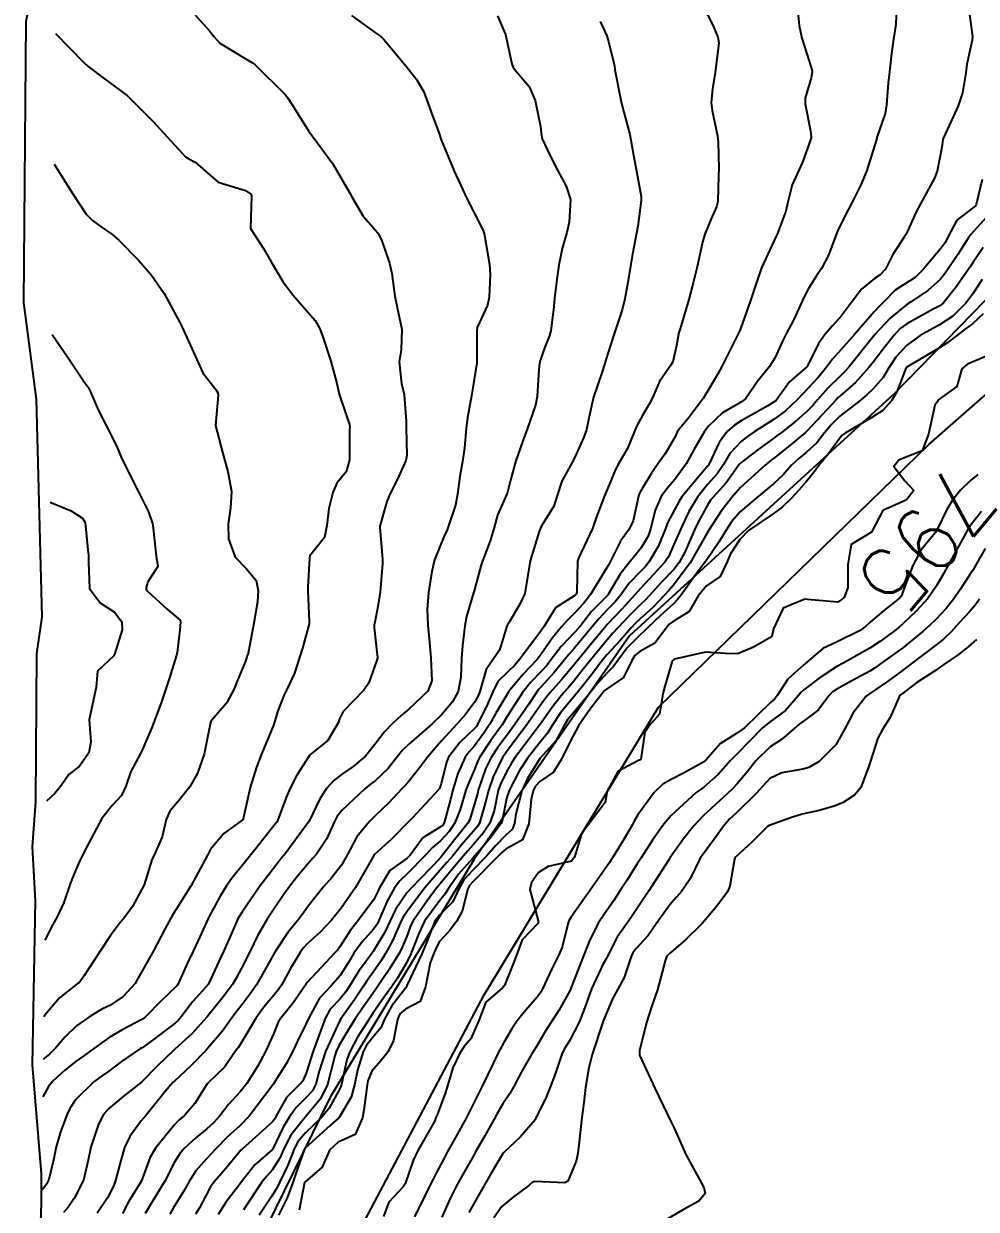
# Model space of a CAD drawing. Header units: metres. Extents: x 307586 to 320046, y 7427249 to 7434250.
# Drawn here: x 319055.7 to 319113.7, y 7427855.1 to 7427927.3 of the extents above; entities that cross this region are included whole.
import ezdxf
from ezdxf.enums import TextEntityAlignment as Align

# ---------------------------------------------------------------- set-up
doc = ezdxf.new("R2010")
doc.units = ezdxf.units.M
doc.header["$MEASUREMENT"] = 0
for name, color, linetype in [('Area', 45, 'Continuous'), ('Cotas', 45, 'Continuous'), ('Curvas de Nivel 1m', 11, 'Continuous'), ('Curvas de Nivel 5m', 15, 'Continuous'), ('Vias Secundárias', 230, 'Continuous')]:
    doc.layers.add(name, color=color, linetype=linetype)
doc.styles.add('Style-STANDARD', font='STANDARD.shx')

msp = doc.modelspace()

# ---------------------------------------------------------------- linework, layer by layer
at = {"layer": 'Area'}
msp.add_polyline3d([(319057.496, 7427798.153, 803.245), (319057.039, 7427805.359, 808.065), (319057.256, 7427808.341, 795.576), (319057.437, 7427814.998, 804.255), (319056.793, 7427823.897, 797.105), (319056.713, 7427834.011, 804.196), (319056.868, 7427839.083, 814.385), (319056.529, 7427847.55, 803.935), (319056.833, 7427855.472, 806.316), (319056.814, 7427857.259, 807.515), (319056.27, 7427863.903, 808.355), (319056.461, 7427873.903, 811.695), (319056.275, 7427877.163, 812.235), (319056.474, 7427879.93, 812.256), (319056.535, 7427888.9, 813.447), (319056.865, 7427891.15, 813.806), (319056.52, 7427904.41, 812.054), (319055.74, 7427910.285, 811.514), (319055.887, 7427927.405, 815.707), (319059.686, 7427945.681, 806.52), (319060.907, 7427950.787, 805.189), (319067.469, 7428006.155, 798.306)], dxfattribs=at)
at = {"layer": 'Curvas de Nivel 1m', "flags": 128}
for points, elevation in [([(319065.705, 7427928.301), (319067.044, 7427926.81), (319067.323, 7427926.449), (319067.676, 7427926.069), (319069.427, 7427925.02), (319069.664, 7427924.879), (319069.785, 7427924.779), (319071.645, 7427922.944), (319071.728, 7427922.843), (319071.791, 7427922.758), (319072.098, 7427922.291), (319073.082, 7427920.735), (319073.606, 7427920.032), (319074.551, 7427918.72), (319075.567, 7427916.984), (319075.703, 7427916.708), (319076.394, 7427915.54), (319077.146, 7427914.686), (319077.329, 7427914.472), (319077.537, 7427914.045), (319078.006, 7427912.675), (319078.143, 7427912.044), (319078.318, 7427910.672), (319078.555, 7427909.596), (319078.751, 7427908.667), (319078.713, 7427907.409), (319078.583, 7427906.669), (319078.736, 7427905.361), (319078.889, 7427904.665), (319079.008, 7427903.063), (319079.018, 7427902.664), (319079.055, 7427900.986), (319078.993, 7427900.664), (319078.485, 7427899.545), (319078.05, 7427898.673), (319077.842, 7427898.179), (319077.404, 7427896.679), (319077.404, 7427896.598), (319077.567, 7427894.677), (319077.569, 7427894.409), (319077.437, 7427892.678), (319077.423, 7427892.536), (319077.268, 7427891.663), (319077.1, 7427890.838), (319077.076, 7427890.683), (319077.072, 7427890.504), (319077.236, 7427889.013), (319077.267, 7427888.68), (319077.266, 7427888.646), (319077.23, 7427888.518), (319076.752, 7427887.145), (319076.43, 7427886.692), (319075.19, 7427885.398), (319074.953, 7427884.945), (319074.868, 7427884.713), (319074.249, 7427883.642), (319073.163, 7427882.761), (319073.145, 7427882.748), (319073.131, 7427882.73), (319072.363, 7427881.52), (319071.962, 7427880.742), (319071.711, 7427880.16), (319071.195, 7427878.749), (319071.169, 7427878.693), (319071.111, 7427878.62), (319070.279, 7427877.578), (319069.648, 7427876.772), (319069.076, 7427876.074), (319068.487, 7427875.367), (319068.077, 7427874.79), (319067.69, 7427874.16), (319067.045, 7427872.967), (319066.963, 7427872.801), (319066.358, 7427871.472), (319066.055, 7427870.81), (319065.715, 7427870.103), (319065.132, 7427868.819), (319065.079, 7427868.731), (319064.99, 7427868.637), (319064.056, 7427867.754), (319063.177, 7427866.847), (319062.961, 7427866.687), (319061.769, 7427866.047), (319060.95, 7427865.556), (319060, 7427864.884), (319059.39, 7427864.439), (319058.931, 7427864.12), (319058.244, 7427863.585), (319057.518, 7427862.914), (319057.254, 7427862.572), (319056.903, 7427861.96)], 809), ([(319102.819, 7427928.379), (319102.933, 7427927.145), (319103.09, 7427926.376), (319103.666, 7427924.59), (319103.728, 7427924.369), (319103.732, 7427924.3), (319103.659, 7427923.966), (319103.305, 7427922.715), (319103.289, 7427922.374), (319103.618, 7427920.738), (319103.673, 7427920.369), (319103.669, 7427920.312), (319103.61, 7427920.124), (319103.138, 7427918.834), (319102.924, 7427918.377), (319102.509, 7427917.455), (319102.239, 7427916.383), (319102.112, 7427915.837), (319101.575, 7427914.39), (319101.568, 7427914.365), (319101.542, 7427914.324), (319100.646, 7427912.403), (319100.347, 7427911.571), (319099.981, 7427910.413), (319099.479, 7427909.02), (319099.317, 7427908.579), (319099.246, 7427908.422), (319098.652, 7427907.237), (319098.253, 7427906.432), (319097.964, 7427905.908), (319097.429, 7427905.005), (319097.084, 7427904.445), (319096.172, 7427903.22), (319095.557, 7427902.468), (319095.496, 7427902.374), (319095.398, 7427902.163), (319094.774, 7427901.085), (319094.36, 7427900.48), (319093.941, 7427899.91), (319093.357, 7427898.923), (319093.203, 7427898.643), (319093.148, 7427898.492), (319092.83, 7427896.995), (319092.578, 7427896.497), (319092.056, 7427895.762), (319091.436, 7427894.509), (319091.389, 7427894.422), (319091.301, 7427894.284), (319090.231, 7427892.526), (319089.82, 7427891.986), (319089.266, 7427891.385), (319088.837, 7427890.967), (319088.467, 7427890.548), (319087.921, 7427889.878), (319087.236, 7427888.887), (319086.979, 7427888.564), (319086.126, 7427887.67), (319085.249, 7427886.589), (319085.202, 7427886.523), (319084.482, 7427885.305), (319084.084, 7427884.601), (319083.731, 7427884.051), (319083.17, 7427883.307), (319082.843, 7427882.936), (319082.608, 7427882.616), (319082.151, 7427881.617), (319081.855, 7427880.623), (319081.705, 7427880.046), (319081.321, 7427878.628), (319081.247, 7427878.492), (319081.109, 7427878.38), (319080.028, 7427877.718), (319079.265, 7427876.657), (319079.081, 7427876.476), (319078.018, 7427875.726), (319077.398, 7427874.677), (319077.298, 7427874.44), (319077.056, 7427873.967), (319076.103, 7427872.689), (319075.629, 7427872.099), (319075.019, 7427871.131), (319074.84, 7427870.878), (319074.667, 7427870.705), (319072.995, 7427868.915), (319072.918, 7427868.807), (319072.872, 7427868.731), (319072.106, 7427867.609), (319071.384, 7427866.746), (319071.218, 7427866.49), (319070.954, 7427865.834), (319070.483, 7427864.757), (319069.969, 7427863.804), (319069.326, 7427862.774), (319068.908, 7427862.249), (319068.21, 7427861.477), (319067.678, 7427860.792), (319067.303, 7427860.381), (319066.885, 7427860.007), (319066.225, 7427859.461), (319065.501, 7427858.814), (319065.215, 7427858.469), (319064.859, 7427857.881), (319064.503, 7427857.17), (319064.321, 7427856.828), (319063.561, 7427855.57), (319063.124, 7427854.845)], 804), ([(319108.849, 7427928.309), (319108.813, 7427927.197), (319108.665, 7427926.31), (319108.544, 7427925.447), (319108.42, 7427924.312), (319108.345, 7427923.624), (319108.248, 7427922.314), (319108.157, 7427921.792), (319107.665, 7427920.319), (319107.65, 7427920.282), (319107.611, 7427920.144), (319107.046, 7427918.328), (319106.689, 7427917.438), (319106.136, 7427916.342), (319105.94, 7427915.971), (319105.556, 7427915.225), (319105.272, 7427914.627), (319105.171, 7427914.354), (319104.72, 7427913.169), (319104.288, 7427912.362), (319103.983, 7427911.899), (319103.504, 7427911.142), (319103.238, 7427910.631), (319103.119, 7427910.374), (319102.598, 7427909.262), (319102.148, 7427908.383), (319101.923, 7427907.931), (319101.458, 7427906.901), (319101.134, 7427906.395), (319100.38, 7427905.465), (319099.662, 7427904.416), (319099.421, 7427904.236), (319098.265, 7427903.581), (319097.406, 7427902.76), (319097.174, 7427902.443), (319096.518, 7427901.321), (319096.058, 7427900.46), (319095.363, 7427899.511), (319094.877, 7427898.955), (319094.544, 7427898.478), (319094.176, 7427897.647), (319093.892, 7427896.484), (319093.745, 7427896.059), (319093.312, 7427895.364), (319092.934, 7427894.867), (319092.626, 7427894.497), (319092.04, 7427893.758), (319091.314, 7427892.51), (319091.3, 7427892.493), (319091.282, 7427892.473), (319090.302, 7427891.49), (319089.558, 7427890.535), (319089.249, 7427890.182), (319088.44, 7427889.349), (319087.845, 7427888.554), (319087.58, 7427888.204), (319087.222, 7427887.829), (319086.593, 7427887.189), (319086.114, 7427886.576), (319085.188, 7427885.142), (319084.983, 7427884.793), (319084.855, 7427884.593), (319084.158, 7427883.615), (319083.477, 7427882.607), (319083.371, 7427882.397), (319083.151, 7427881.837), (319082.784, 7427880.968), (319082.657, 7427880.615), (319082.308, 7427879.431), (319081.987, 7427878.621), (319081.64, 7427878.089), (319081.096, 7427877.534), (319080.611, 7427877.117), (319080.181, 7427876.644), (319079.071, 7427875.516), (319078.626, 7427875.106), (319078.302, 7427874.668), (319077.859, 7427873.868), (319077.354, 7427872.677), (319077.258, 7427872.46), (319077.035, 7427872.148), (319076.329, 7427871.382), (319075.84, 7427870.692), (319075.526, 7427870.177), (319074.999, 7427869.335), (319074.457, 7427868.708), (319073.75, 7427867.949), (319073.078, 7427866.728), (319072.96, 7427866.465), (319072.382, 7427865.302), (319072.114, 7427864.738), (319071.708, 7427863.969), (319070.948, 7427862.75), (319070.939, 7427862.734), (319070.922, 7427862.712), (319069.461, 7427860.771), (319068.887, 7427860.194), (319068.141, 7427859.527), (319067.431, 7427858.794), (319067.17, 7427858.495), (319066.864, 7427858.173), (319066.209, 7427857.45), (319065.81, 7427856.81), (319065.466, 7427856.185), (319064.826, 7427855.173), (319064.63, 7427854.823)], 803), ([(319113.238, 7427928.255), (319113.475, 7427926.473), (319113.464, 7427926.252), (319113.141, 7427924.785), (319113.073, 7427924.256), (319112.864, 7427923.044), (319112.605, 7427922.26), (319112.312, 7427921.584), (319111.705, 7427920.269), (319111.684, 7427920.198), (319111.608, 7427919.729), (319111.328, 7427918.274), (319111.168, 7427917.856), (319110.318, 7427916.289), (319110.061, 7427915.797), (319109.549, 7427914.676), (319109.423, 7427914.423), (319109.335, 7427914.302), (319108.633, 7427913.208), (319108.191, 7427912.313), (319107.855, 7427911.979), (319107.514, 7427911.74), (319106.729, 7427911.107), (319106.153, 7427910.34), (319105.484, 7427909.458), (319104.961, 7427908.872), (319104.524, 7427908.359), (319104.079, 7427907.752), (319103.454, 7427906.464), (319103.425, 7427906.399), (319103.395, 7427906.371), (319102.352, 7427905.468), (319101.583, 7427904.388), (319101.507, 7427904.305), (319101.421, 7427904.241), (319101.028, 7427904.005), (319099.41, 7427903.095), (319099.001, 7427902.83), (319098.559, 7427902.428), (319098.063, 7427901.764), (319097.439, 7427900.439), (319097.415, 7427900.397), (319097.372, 7427900.347), (319095.802, 7427898.463), (319095.624, 7427898.191), (319095.341, 7427897.661), (319094.924, 7427896.879), (319094.768, 7427896.476), (319094.349, 7427895.443), (319093.792, 7427894.485), (319093.574, 7427894.214), (319093.297, 7427893.947), (319092.582, 7427893.205), (319092.073, 7427892.502), (319091.721, 7427892.061), (319091.269, 7427891.606), (319090.735, 7427891.043), (319090.308, 7427890.524), (319089.24, 7427889.234), (319088.914, 7427888.865), (319088.657, 7427888.546), (319088.012, 7427887.761), (319087.208, 7427886.878), (319087.055, 7427886.712), (319086.938, 7427886.564), (319086.476, 7427885.851), (319085.612, 7427884.584), (319085.177, 7427883.992), (319084.577, 7427883.188), (319084.188, 7427882.6), (319083.851, 7427881.904), (319083.406, 7427880.607), (319083.347, 7427880.392), (319083.123, 7427879.588), (319082.893, 7427878.835), (319082.769, 7427878.613), (319082.031, 7427877.689), (319081.206, 7427876.629), (319081.15, 7427876.562), (319081.081, 7427876.483), (319079.32, 7427874.656), (319079.06, 7427874.36), (319078.359, 7427873.357), (319078.033, 7427872.67), (319077.724, 7427871.982), (319077.015, 7427870.79), (319076.969, 7427870.725), (319076.931, 7427870.681), (319076.109, 7427869.582), (319075.566, 7427868.694), (319075.346, 7427868.338), (319074.981, 7427867.905), (319074.4, 7427867.28), (319074.083, 7427866.713), (319073.578, 7427865.35), (319073.358, 7427864.724), (319072.93, 7427863.401), (319072.737, 7427862.92), (319072.557, 7427862.734), (319071.737, 7427861.915), (319071.083, 7427860.748), (319071.021, 7427860.62), (319070.89, 7427860.432), (319069.033, 7427858.778), (319068.952, 7427858.699), (319068.87, 7427858.605), (319068.051, 7427857.592), (319067.344, 7427856.795), (319067.128, 7427856.509), (319066.835, 7427855.96), (319066.433, 7427855.197), (319066.192, 7427854.806)], 802), ([(319075.698, 7427927.744), (319077.149, 7427926.688), (319077.471, 7427926.473), (319077.679, 7427926.279), (319079.022, 7427924.666), (319079.655, 7427923.83), (319080.089, 7427923.097), (319080.256, 7427922.651), (319080.623, 7427921.65), (319081.002, 7427920.639), (319081.155, 7427920.184), (319081.598, 7427919.112), (319081.8, 7427918.628), (319081.937, 7427918.278), (319082.703, 7427916.619), (319083.547, 7427914.992), (319083.714, 7427914.608), (319083.773, 7427914.375), (319084.086, 7427912.604), (319084.127, 7427911.991), (319084.064, 7427910.604), (319083.966, 7427910.127), (319083.478, 7427909.076), (319083.33, 7427908.756), (319083.309, 7427908.612), (319083.326, 7427906.73), (319083.318, 7427906.611), (319083.062, 7427904.978), (319082.993, 7427904.614), (319082.739, 7427903.287), (319082.668, 7427902.617), (319082.569, 7427901.434), (319082.448, 7427900.619), (319082.276, 7427899.708), (319082.134, 7427898.622), (319082.017, 7427897.95), (319081.581, 7427896.627), (319081.505, 7427896.445), (319081.317, 7427896.019), (319080.747, 7427894.638), (319080.573, 7427893.918), (319080.383, 7427892.643), (319080.302, 7427891.61), (319080.332, 7427890.644), (319080.413, 7427889.811), (319080.525, 7427888.641), (319080.585, 7427887.267), (319080.344, 7427886.643), (319079.192, 7427885.563), (319078.702, 7427885.15), (319078.179, 7427884.67), (319077.691, 7427884.162), (319077.171, 7427883.463), (319076.546, 7427882.689), (319075.8, 7427882.053), (319075.146, 7427881.603), (319074.629, 7427881.227), (319074.173, 7427880.72), (319073.767, 7427880.083), (319073.113, 7427878.73), (319072.256, 7427877.578), (319071.646, 7427876.744), (319071.397, 7427876.43), (319071.076, 7427876.037), (319070.105, 7427874.764), (319069.047, 7427873.222), (319068.871, 7427872.956), (319068.775, 7427872.783), (319068.239, 7427871.574), (319067.897, 7427870.791), (319067.617, 7427870.184), (319066.993, 7427868.834), (319066.98, 7427868.813), (319066.034, 7427867.752), (319065.326, 7427866.816), (319065.159, 7427866.62), (319064.959, 7427866.444), (319063.31, 7427865.208), (319062.944, 7427864.944), (319062.887, 7427864.907), (319062.794, 7427864.851), (319061.699, 7427864.095), (319060.923, 7427863.518), (319060.542, 7427863.252), (319060.02, 7427862.883), (319058.902, 7427861.761), (319058.555, 7427861.245), (319058.386, 7427860.905), (319057.972, 7427859.819), (319057.718, 7427858.912), (319057.578, 7427858.197), (319057.267, 7427856.916), (319057.123, 7427856.635), (319056.833, 7427856.24)], 808), ([(319084.573, 7427927.728), (319085.063, 7427926.596), (319085.448, 7427924.809), (319085.521, 7427924.591), (319085.661, 7427924.407), (319086.495, 7427923.421), (319086.862, 7427922.572), (319087.187, 7427920.999), (319087.222, 7427920.566), (319087.295, 7427920.25), (319087.603, 7427919.605), (319088.113, 7427918.555), (319088.757, 7427917.366), (319089.022, 7427916.545), (319088.929, 7427915.166), (319088.795, 7427914.547), (319088.515, 7427913.568), (319088.3, 7427912.552), (319088.213, 7427911.853), (319088.049, 7427910.554), (319087.993, 7427910.05), (319087.814, 7427908.557), (319087.741, 7427908.285), (319087.458, 7427907.56), (319087.198, 7427906.813), (319087.139, 7427906.565), (319087.092, 7427906.218), (319086.997, 7427904.566), (319086.887, 7427904.037), (319086.38, 7427902.575), (319086.111, 7427901.861), (319085.667, 7427900.586), (319085.362, 7427899.479), (319085.192, 7427898.754), (319085.13, 7427898.592), (319084.583, 7427897.349), (319084.368, 7427896.6), (319084.124, 7427895.792), (319083.672, 7427894.606), (319083.581, 7427894.326), (319083.29, 7427893.279), (319083.15, 7427892.745), (319083.108, 7427892.612), (319082.694, 7427891.183), (319082.583, 7427890.617), (319082.442, 7427889.417), (319082.39, 7427888.618), (319082.344, 7427887.491), (319082.179, 7427886.62), (319081.832, 7427885.988), (319081.189, 7427885.224), (319080.608, 7427884.639), (319079.17, 7427883.406), (319078.788, 7427883.042), (319078.497, 7427882.667), (319077.905, 7427881.919), (319077.141, 7427881.211), (319076.844, 7427880.978), (319076.503, 7427880.689), (319075.12, 7427879.395), (319074.807, 7427879.022), (319074.648, 7427878.715), (319074.176, 7427877.64), (319073.566, 7427876.725), (319073.34, 7427876.468), (319073.077, 7427876.169), (319072.416, 7427875.39), (319071.906, 7427874.742), (319071.554, 7427874.249), (319071.05, 7427873.501), (319070.556, 7427872.757), (319069.995, 7427871.799), (319069.496, 7427870.773), (319069.003, 7427869.783), (319068.649, 7427869.131), (319068.44, 7427868.786), (319067.818, 7427867.954), (319066.964, 7427866.904), (319066.918, 7427866.846), (319066.88, 7427866.801), (319065.978, 7427865.784), (319064.943, 7427864.852), (319064.906, 7427864.821), (319063.898, 7427863.865), (319062.913, 7427862.85), (319061.793, 7427861.973), (319060.897, 7427861.232), (319060.587, 7427860.875), (319060.295, 7427860.287), (319059.824, 7427858.886), (319059.656, 7427858.093), (319059.37, 7427856.892), (319058.832, 7427855.797), (319058.469, 7427855.261), (319058.164, 7427854.907)], 807), ([(319090.832, 7427927.387), (319091.22, 7427926.517), (319091.338, 7427926.174), (319091.665, 7427924.761), (319091.712, 7427924.51), (319091.721, 7427924.451), (319092.104, 7427922.505), (319092.269, 7427921.868), (319092.618, 7427920.5), (319092.851, 7427919.247), (319092.989, 7427918.496), (319093.319, 7427916.74), (319093.324, 7427916.492), (319093.113, 7427914.929), (319093.038, 7427914.495), (319092.799, 7427913.228), (319092.661, 7427912.499), (319092.502, 7427911.506), (319092.332, 7427910.502), (319092.159, 7427909.831), (319091.718, 7427908.508), (319091.657, 7427908.321), (319091.461, 7427907.7), (319091.164, 7427906.797), (319091.08, 7427906.515), (319090.917, 7427905.997), (319090.418, 7427904.525), (319090.133, 7427903.252), (319089.999, 7427902.531), (319089.836, 7427902.094), (319089.381, 7427901.1), (319089.205, 7427900.712), (319089.113, 7427900.543), (319088.491, 7427899.419), (319088.203, 7427898.551), (319087.993, 7427897.903), (319087.327, 7427896.814), (319087.228, 7427896.658), (319087.184, 7427896.562), (319087.11, 7427896.352), (319086.555, 7427894.571), (319086.418, 7427893.697), (319086.234, 7427892.576), (319085.93, 7427891.923), (319085.256, 7427890.796), (319085.178, 7427890.667), (319085.146, 7427890.591), (319084.705, 7427889.128), (319084.335, 7427888.599), (319083.878, 7427887.949), (319083.492, 7427886.607), (319083.42, 7427886.388), (319083.197, 7427885.99), (319082.615, 7427885.189), (319082.108, 7427884.621), (319081.658, 7427884.146), (319081.173, 7427883.621), (319080.333, 7427882.642), (319079.833, 7427881.97), (319079.139, 7427881.096), (319078.931, 7427880.867), (319078.74, 7427880.664), (319077.951, 7427879.846), (319077.116, 7427879.029), (319076.757, 7427878.685), (319076.014, 7427877.781), (319075.447, 7427876.705), (319075.076, 7427876.042), (319074.488, 7427875.297), (319073.978, 7427874.721), (319073.051, 7427873.551), (319072.714, 7427873.065), (319072.456, 7427872.736), (319071.814, 7427871.959), (319071.013, 7427870.75), (319069.906, 7427868.766), (319069.532, 7427868.225), (319068.974, 7427867.494), (319068.659, 7427867.092), (319068.435, 7427866.785), (319067.813, 7427865.933), (319066.944, 7427864.912), (319066.887, 7427864.857), (319066.838, 7427864.801), (319065.901, 7427863.838), (319064.914, 7427862.916), (319064.864, 7427862.871), (319064.819, 7427862.821), (319064.35, 7427862.271), (319063.186, 7427860.846), (319062.889, 7427860.494), (319062.196, 7427859.54), (319061.874, 7427858.86), (319061.641, 7427858.083), (319061.335, 7427856.865), (319061.197, 7427856.508), (319060.832, 7427855.814), (319060.209, 7427854.879)], 806), ([(319057.593, 7427918.7), (319058.723, 7427916.908), (319059.551, 7427915.67), (319059.92, 7427915.268), (319060.454, 7427914.886), (319061.111, 7427914.449), (319061.535, 7427914.088), (319062.719, 7427912.858), (319063.51, 7427911.959), (319064.282, 7427910.842), (319065.244, 7427909.064), (319065.36, 7427908.831), (319065.47, 7427908.61), (319066.274, 7427906.818), (319066.638, 7427906.015), (319067.425, 7427904.989), (319067.547, 7427904.799), (319067.572, 7427904.648), (319067.403, 7427902.8), (319067.934, 7427900.794), (319068.163, 7427899.994), (319068.395, 7427898.79), (319068.327, 7427897.801), (319068.173, 7427896.791), (319068.205, 7427895.9), (319068.603, 7427894.787), (319069.296, 7427894.078), (319069.893, 7427893.375), (319070.006, 7427892.769), (319069.967, 7427892.075), (319069.738, 7427890.773), (319069.395, 7427888.938), (319069.343, 7427888.778), (319069.315, 7427888.696), (319069.228, 7427888.471), (319068.74, 7427887.255), (319068.553, 7427886.786), (319068.08, 7427885.906), (319067.184, 7427884.874), (319067.132, 7427884.801), (319067.108, 7427884.727), (319066.73, 7427882.806), (319066.312, 7427881.646), (319065.846, 7427880.819), (319065.124, 7427879.911), (319064.624, 7427879.328), (319064.415, 7427878.837), (319064.167, 7427877.769), (319063.76, 7427876.843), (319063.543, 7427876.38), (319063.063, 7427874.85), (319062.358, 7427873.542), (319061.884, 7427872.861), (319061.49, 7427872.404), (319061.022, 7427871.773), (319060.442, 7427870.879), (319059.398, 7427869.295), (319059.118, 7427868.898), (319059.039, 7427868.852), (319058.992, 7427868.824), (319057.919, 7427867.971), (319057.034, 7427866.919), (319057.002, 7427866.88), (319056.963, 7427866.83)], 811), ([(319114.071, 7427917.762), (319113.707, 7427916.249), (319113.66, 7427916.16), (319113.57, 7427916.084), (319112.527, 7427915.291), (319111.99, 7427914.266), (319111.841, 7427913.965), (319111.536, 7427913.547), (319110.486, 7427912.286), (319109.995, 7427911.813), (319109.511, 7427911.499), (319108.784, 7427911.027), (319108.058, 7427910.314), (319107.779, 7427910.029), (319107.487, 7427909.727), (319106.298, 7427908.338), (319105.463, 7427907.403), (319104.967, 7427906.845), (319104.6, 7427906.359), (319104.081, 7427905.726), (319103.433, 7427905.033), (319103.112, 7427904.689), (319102.827, 7427904.376), (319102.108, 7427903.691), (319101.411, 7427903.178), (319100.193, 7427902.408), (319099.722, 7427902.091), (319099.394, 7427901.834), (319098.717, 7427901.092), (319098.321, 7427900.431), (319097.944, 7427899.857), (319097.361, 7427899.205), (319096.75, 7427898.449), (319096.225, 7427897.571), (319095.704, 7427896.464), (319095.314, 7427895.569), (319094.973, 7427894.806), (319094.749, 7427894.476), (319094.056, 7427893.722), (319093.287, 7427892.902), (319093.094, 7427892.683), (319092.933, 7427892.493), (319092.14, 7427891.631), (319091.256, 7427890.694), (319091.167, 7427890.599), (319091.097, 7427890.512), (319090.483, 7427889.759), (319089.48, 7427888.536), (319089.371, 7427888.398), (319089.228, 7427888.223), (319088.45, 7427887.312), (319087.774, 7427886.554), (319087.516, 7427886.241), (319087.195, 7427885.79), (319086.342, 7427884.573), (319085.167, 7427882.998), (319084.992, 7427882.764), (319084.884, 7427882.593), (319084.31, 7427881.434), (319084.027, 7427880.601), (319083.848, 7427879.88), (319083.474, 7427878.606), (319083.34, 7427878.376), (319083.105, 7427878.108), (319082.405, 7427877.305), (319081.846, 7427876.622), (319081.5, 7427876.204), (319081.074, 7427875.717), (319080.141, 7427874.644), (319079.048, 7427873.216), (319078.827, 7427872.88), (319078.721, 7427872.663), (319078.211, 7427871.482), (319077.768, 7427870.672), (319077.477, 7427870.206), (319077.001, 7427869.532), (319076.645, 7427869.035), (319076.414, 7427868.686), (319075.841, 7427867.83), (319075.044, 7427866.699), (319075.011, 7427866.651), (319074.962, 7427866.559), (319074.112, 7427864.712), (319073.724, 7427863.511), (319073.513, 7427862.721), (319073.317, 7427862.324), (319072.91, 7427861.882), (319072.325, 7427861.313), (319071.914, 7427860.74), (319071.532, 7427860.098), (319070.889, 7427858.75), (319069.808, 7427857.816), (319069.001, 7427856.778), (319068.841, 7427856.561), (319068.062, 7427855.557), (319067.583, 7427854.792)], 801), ([(319114.138, 7427913.643), (319113.528, 7427912.736), (319113.33, 7427912.447), (319113.201, 7427912.253), (319112.503, 7427911.265), (319111.712, 7427910.268), (319111.601, 7427910.159), (319111.491, 7427910.086), (319111.085, 7427909.872), (319109.48, 7427908.991), (319109.086, 7427908.695), (319108.717, 7427908.308), (319108.161, 7427907.618), (319107.457, 7427906.681), (319107.181, 7427906.324), (319106.36, 7427905.416), (319105.427, 7427904.61), (319105.292, 7427904.484), (319105.168, 7427904.353), (319104.329, 7427903.446), (319103.404, 7427902.448), (319103.365, 7427902.409), (319103.315, 7427902.371), (319102.265, 7427901.506), (319101.379, 7427900.803), (319101.144, 7427900.626), (319100.857, 7427900.398), (319099.359, 7427899.025), (319099.073, 7427898.706), (319098.842, 7427898.425), (319098.19, 7427897.582), (319097.445, 7427896.439), (319097.395, 7427896.367), (319097.321, 7427896.231), (319096.304, 7427894.455), (319095.289, 7427893.096), (319094.991, 7427892.768), (319094.731, 7427892.476), (319094.026, 7427891.728), (319093.261, 7427891.047), (319092.97, 7427890.78), (319092.716, 7427890.495), (319092.03, 7427889.717), (319091.236, 7427888.847), (319090.956, 7427888.514), (319090.21, 7427887.533), (319089.426, 7427886.537), (319089.2, 7427886.274), (319088.416, 7427885.322), (319087.906, 7427884.553), (319087.631, 7427884.103), (319087.173, 7427883.537), (319086.414, 7427882.571), (319085.923, 7427881.807), (319085.279, 7427880.588), (319085.128, 7427880.111), (319084.888, 7427878.82), (319084.793, 7427878.593), (319084.074, 7427877.619), (319083.197, 7427876.608), (319083.082, 7427876.484), (319082.194, 7427875.497), (319081.587, 7427874.625), (319081.388, 7427874.299), (319081.056, 7427873.89), (319080.139, 7427872.644), (319079.782, 7427871.898), (319079.292, 7427870.656), (319079.007, 7427870.063), (319078.492, 7427869.171), (319078.151, 7427868.668), (319077.66, 7427867.996), (319076.968, 7427866.994), (319076.839, 7427866.807), (319076.755, 7427866.682), (319076.062, 7427865.579), (319075.58, 7427864.694), (319075.412, 7427864.222), (319075.073, 7427862.699), (319075.037, 7427862.583), (319074.917, 7427862.335), (319074.336, 7427861.273), (319073.886, 7427860.715), (319072.883, 7427859.754), (319072.411, 7427859.201), (319072.184, 7427858.737), (319071.807, 7427857.792), (319071.311, 7427856.745), (319071.155, 7427856.432), (319070.834, 7427855.901), (319070.069, 7427854.761)], 799), ([(319114.075, 7427911.684), (319113.502, 7427910.823), (319113.264, 7427910.485), (319113.082, 7427910.254), (319112.284, 7427909.463), (319111.48, 7427908.935), (319110.303, 7427908.288), (319109.467, 7427907.673), (319108.806, 7427906.96), (319108.391, 7427906.311), (319108.042, 7427905.716), (319107.434, 7427905.031), (319107.072, 7427904.681), (319106.653, 7427904.332), (319105.413, 7427903.366), (319104.891, 7427902.872), (319104.478, 7427902.359), (319104.005, 7427901.752), (319103.385, 7427901.178), (319102.931, 7427900.824), (319102.465, 7427900.379), (319101.95, 7427899.801), (319101.362, 7427899.251), (319100.326, 7427898.405), (319099.34, 7427897.542), (319098.821, 7427896.935), (319098.495, 7427896.428), (319098.052, 7427895.697), (319097.305, 7427894.628), (319097.171, 7427894.442), (319096.793, 7427893.943), (319095.729, 7427892.463), (319095.538, 7427892.207), (319095.275, 7427891.954), (319094.502, 7427891.24), (319093.712, 7427890.485), (319093.473, 7427890.266), (319093.249, 7427890.064), (319092.473, 7427889.265), (319091.889, 7427888.503), (319091.618, 7427888.116), (319091.221, 7427887.73), (319090.639, 7427887.091), (319090.192, 7427886.525), (319089.191, 7427885.317), (319088.841, 7427884.889), (319088.638, 7427884.545), (319088.116, 7427883.608), (319087.163, 7427882.57), (319086.395, 7427881.321), (319086.048, 7427880.576), (319085.687, 7427879.15), (319085.612, 7427878.583), (319085.471, 7427878.221), (319085.103, 7427877.893), (319084.456, 7427877.226), (319083.9, 7427876.598), (319083.074, 7427875.748), (319082.53, 7427875.154), (319082.224, 7427874.618), (319081.861, 7427873.816), (319081.047, 7427873.014), (319080.754, 7427872.634), (319080.274, 7427871.391), (319079.971, 7427870.646), (319079.058, 7427868.723), (319079.04, 7427868.659), (319079.026, 7427868.626), (319078.992, 7427868.581), (319078.149, 7427867.495), (319077.706, 7427866.673), (319077.479, 7427866.154), (319076.951, 7427865.53), (319076.578, 7427865.052), (319076.399, 7427864.685), (319076.054, 7427863.566), (319075.881, 7427862.69), (319075.673, 7427861.931), (319074.947, 7427860.699), (319074.923, 7427860.669), (319074.892, 7427860.645), (319074.388, 7427860.208), (319072.874, 7427858.83), (319072.828, 7427858.776), (319072.805, 7427858.731), (319072.306, 7427857.281), (319072.115, 7427856.737), (319071.772, 7427855.802), (319071.246, 7427854.746)], 798), ([(319114.126, 7427909.604), (319113.48, 7427908.993), (319113.054, 7427908.677), (319112.513, 7427908.26), (319111.925, 7427907.809), (319111.465, 7427907.518), (319109.542, 7427906.387), (319109.453, 7427906.323), (319108.881, 7427904.856), (319108.561, 7427904.309), (319108.016, 7427903.715), (319107.413, 7427903.339), (319105.727, 7427902.345), (319105.541, 7427902.208), (319105.398, 7427902.027), (319104.688, 7427901.053), (319104.13, 7427900.362), (319103.804, 7427899.93), (319103.363, 7427899.376), (319102.888, 7427898.844), (319102.47, 7427898.379), (319101.899, 7427897.833), (319101.343, 7427897.43), (319099.84, 7427896.412), (319099.317, 7427895.867), (319098.746, 7427894.989), (319098.503, 7427894.428), (319098.118, 7427893.608), (319097.289, 7427893.051), (319096.787, 7427892.447), (319096.232, 7427891.492), (319095.259, 7427890.877), (319095.016, 7427890.713), (319094.829, 7427890.474), (319094.158, 7427889.567), (319093.238, 7427889.046), (319092.922, 7427888.807), (319092.742, 7427888.495), (319092.245, 7427887.472), (319091.207, 7427886.767), (319091.069, 7427886.648), (319090.963, 7427886.514), (319090.196, 7427885.528), (319089.512, 7427884.535), (319089.177, 7427883.92), (319088.704, 7427883.009), (319088.485, 7427882.547), (319087.991, 7427881.711), (319087.142, 7427881.133), (319086.861, 7427880.84), (319086.737, 7427880.566), (319086.619, 7427880.059), (319086.475, 7427878.57), (319086.088, 7427877.586), (319085.09, 7427877.024), (319084.841, 7427876.83), (319084.621, 7427876.587), (319083.067, 7427875.031), (319082.865, 7427874.812), (319082.77, 7427874.613), (319082.423, 7427873.242), (319082.088, 7427872.62), (319081.634, 7427872.024), (319081.024, 7427871.392), (319080.773, 7427870.877), (319080.674, 7427870.635), (319080.47, 7427870.1), (319080.201, 7427868.642), (319079.866, 7427867.76), (319078.972, 7427867.29), (319078.623, 7427867.008), (319078.491, 7427866.665), (319078.241, 7427865.376), (319077.892, 7427864.671), (319077.474, 7427864.138), (319076.931, 7427863.51), (319076.684, 7427862.923), (319076.645, 7427862.683), (319076.443, 7427861.142), (319076.367, 7427860.685), (319075.917, 7427859.655), (319074.878, 7427859.188), (319074.343, 7427858.708), (319073.903, 7427857.668), (319072.843, 7427856.759), (319072.831, 7427856.742), (319072.495, 7427855.065)], 797), ([(319057.463, 7427908.34), (319058.455, 7427906.91), (319059.429, 7427905.463), (319059.657, 7427905.128), (319059.782, 7427904.895), (319060.274, 7427903.749), (319060.724, 7427902.88), (319061.383, 7427901.568), (319061.678, 7427900.867), (319061.949, 7427900.283), (319062.684, 7427898.857), (319063.334, 7427897.556), (319063.584, 7427896.847), (319063.612, 7427896.555), (319063.805, 7427894.845), (319063.909, 7427894.232), (319063.287, 7427893.282), (319063.184, 7427892.951), (319063.196, 7427892.851), (319063.281, 7427892.724), (319064.47, 7427891.633), (319065.255, 7427890.967), (319065.284, 7427890.83), (319065.248, 7427890.368), (319065.08, 7427888.986), (319065.043, 7427888.832), (319064.604, 7427887.444), (319064.418, 7427886.838), (319064.108, 7427885.927), (319063.701, 7427884.845), (319063.551, 7427884.475), (319063.164, 7427883.571), (319062.957, 7427883.051), (319062.858, 7427882.853), (319062.257, 7427881.744), (319061.953, 7427880.862), (319061.698, 7427880.293), (319061.121, 7427879.671), (319060.487, 7427878.879), (319060.004, 7427877.981), (319059.446, 7427876.895), (319059.075, 7427876.143), (319058.7, 7427875.271), (319058.565, 7427874.905), (319058.173, 7427873.782), (319057.774, 7427872.913), (319057.512, 7427872.432), (319057.023, 7427871.49)], 812), ([(319114.586, 7427907.115), (319113.457, 7427906.648), (319113.172, 7427906.536), (319112.838, 7427906.256), (319112.524, 7427905.171), (319111.425, 7427904.391), (319111.375, 7427904.319), (319111.349, 7427904.271), (319111.194, 7427904.047), (319110.795, 7427902.279), (319110.414, 7427901.258), (319109.381, 7427900.86), (319108.994, 7427900.688), (319108.701, 7427900.307), (319109.364, 7427899.439), (319109.915, 7427898.848), (319109.486, 7427898.298), (319109.352, 7427898.211), (319108.028, 7427897.631), (319107.333, 7427896.32), (319106.089, 7427895.571), (319105.897, 7427894.341), (319105.9, 7427892.951), (319105.664, 7427892.344), (319105.473, 7427892.154), (319105.279, 7427892.06), (319103.43, 7427892.22), (319103.281, 7427892.231), (319101.969, 7427891.687), (319101.36, 7427890.389), (319101.343, 7427890.298), (319101.249, 7427889.952), (319100.158, 7427889.322), (319099.238, 7427888.928), (319098.751, 7427888.911), (319097.239, 7427889.008), (319095.346, 7427888.581), (319095.233, 7427888.497), (319095.217, 7427888.486), (319095.196, 7427888.47), (319094.749, 7427886.935), (319094.64, 7427886.476), (319094.427, 7427885.241), (319093.757, 7427884.484), (319093.534, 7427884.132), (319093.3, 7427882.489), (319093.215, 7427882.437), (319093.162, 7427882.419), (319091.903, 7427881.751), (319091.237, 7427880.509), (319091.219, 7427880.422), (319091.127, 7427879.869), (319090.122, 7427878.525), (319089.684, 7427877.952), (319089.263, 7427876.537), (319089.08, 7427876.29), (319087.661, 7427875.97), (319087.073, 7427875.602), (319086.637, 7427874.994), (319086.547, 7427874.565), (319087.044, 7427872.672), (319087.057, 7427872.56), (319087.042, 7427872.522), (319086.085, 7427871.511), (319085.721, 7427870.573), (319085.533, 7427870.049), (319084.994, 7427868.72), (319084.88, 7427868.582), (319083.873, 7427867.703), (319083.441, 7427866.603), (319082.952, 7427865.49), (319082.547, 7427865.013), (319082.286, 7427864.617), (319081.846, 7427863.708), (319081.521, 7427862.624), (319081.383, 7427862.159), (319080.896, 7427860.863), (319080.825, 7427860.7), (319080.804, 7427860.631), (319080.753, 7427860.493), (319079.714, 7427858.647), (319079.444, 7427858.071), (319078.954, 7427856.658), (319078.841, 7427856.478), (319077.96, 7427855.54), (319077.643, 7427854.672)], 796), ([(319057.343, 7427898.13), (319058.638, 7427897.602), (319059.327, 7427897.16), (319059.486, 7427896.898), (319059.65, 7427895.239), (319059.687, 7427894.894), (319059.693, 7427894.498), (319059.736, 7427892.893), (319060.388, 7427892.007), (319061.259, 7427891.449), (319061.707, 7427890.865), (319061.738, 7427890.375), (319061.269, 7427888.87), (319061.259, 7427888.844), (319061.232, 7427888.787), (319060.241, 7427887.862), (319060.156, 7427886.886), (319059.857, 7427885.557), (319059.714, 7427884.892), (319059.832, 7427883.559), (319059.71, 7427882.892), (319059.145, 7427882.073), (319058.477, 7427881.569), (319058.038, 7427880.911), (319057.641, 7427880.402), (319057.123, 7427879.94)], 813), ([(319114.03, 7427897.559), (319113.337, 7427896.689), (319113.166, 7427896.421), (319113.067, 7427896.253), (319112.455, 7427895.12), (319111.99, 7427894.263), (319111.74, 7427893.824), (319111.291, 7427893.044), (319110.769, 7427892.278), (319110.058, 7427891.501), (319109.26, 7427890.755), (319109.018, 7427890.541), (319108.731, 7427890.305), (319107.888, 7427889.673), (319107.242, 7427889.254), (319105.611, 7427888.344), (319105.231, 7427888.129), (319104.156, 7427887.428), (319103.208, 7427886.722), (319103.029, 7427886.548), (319102.9, 7427886.373), (319102.109, 7427885.466), (319101.187, 7427884.8), (319100.708, 7427884.397), (319099.167, 7427882.816), (319098.96, 7427882.628), (319098.76, 7427882.424), (319098.01, 7427881.571), (319097.138, 7427880.799), (319096.927, 7427880.652), (319096.634, 7427880.447), (319095.119, 7427879.049), (319094.632, 7427878.467), (319094.009, 7427877.567), (319093.312, 7427876.487), (319093.079, 7427876.123), (319092.446, 7427875.119), (319092.046, 7427874.5), (319091.653, 7427873.908), (319091.048, 7427873.037), (319090.706, 7427872.515), (319090.143, 7427871.407), (319089.816, 7427870.528), (319089.062, 7427868.608), (319089.031, 7427868.539), (319089.022, 7427868.51), (319088.991, 7427868.443), (319088.312, 7427867.207), (319087.889, 7427866.551), (319087.52, 7427865.992), (319086.947, 7427865.015), (319086.772, 7427864.735), (319086.668, 7427864.563), (319086.037, 7427863.464), (319085.559, 7427862.574), (319085.329, 7427862.164), (319084.907, 7427861.532), (319084.552, 7427860.931), (319084.368, 7427860.588), (319083.726, 7427859.442), (319083.241, 7427858.604), (319083.108, 7427858.368), (319082.863, 7427857.946), (319082.377, 7427857.088), (319082.123, 7427856.617), (319081.692, 7427855.764), (319081.191, 7427854.626)], 794), ([(319114.249, 7427895.311), (319113.64, 7427894.247), (319113.519, 7427894.029), (319113.297, 7427893.687), (319112.722, 7427892.822), (319112.352, 7427892.259), (319111.875, 7427891.663), (319111.264, 7427891.027), (319110.882, 7427890.653), (319110.476, 7427890.282), (319109.243, 7427889.278), (319108.683, 7427888.861), (319107.909, 7427888.313), (319107.512, 7427888.035), (319107.228, 7427887.854), (319106.144, 7427887.258), (319105.217, 7427886.757), (319104.969, 7427886.598), (319104.738, 7427886.355), (319104.083, 7427885.473), (319103.187, 7427884.805), (319102.931, 7427884.627), (319102.637, 7427884.375), (319101.855, 7427883.704), (319101.171, 7427883.248), (319100.292, 7427882.403), (319099.799, 7427881.764), (319099.141, 7427880.978), (319098.869, 7427880.69), (319098.589, 7427880.425), (319097.829, 7427879.73), (319097.119, 7427879.063), (319096.521, 7427878.446), (319095.893, 7427877.66), (319095.084, 7427876.512), (319095.063, 7427876.48), (319095.049, 7427876.461), (319094.997, 7427876.377), (319093.78, 7427874.479), (319093.052, 7427873.383), (319092.689, 7427872.851), (319092.435, 7427872.496), (319091.866, 7427871.667), (319091.265, 7427870.507), (319091.18, 7427870.34), (319091.008, 7427870.046), (319090.297, 7427868.52), (319089.955, 7427867.548), (319089.555, 7427866.531), (319088.951, 7427865.369), (319088.637, 7427864.852), (319088.495, 7427864.544), (319088.094, 7427863.386), (319087.775, 7427862.551), (319087.534, 7427861.934), (319086.894, 7427860.617), (319086.875, 7427860.578), (319086.861, 7427860.56), (319085.951, 7427859.5), (319084.978, 7427858.579), (319084.923, 7427858.529), (319084.871, 7427858.466), (319084.171, 7427857.272), (319083.786, 7427856.596), (319082.826, 7427854.908)], 793), ([(319113.907, 7427892.244), (319113.651, 7427891.872), (319113.271, 7427891.443), (319112.698, 7427890.819), (319112.196, 7427890.261), (319111.717, 7427889.797), (319111.245, 7427889.433), (319109.75, 7427888.292), (319109.229, 7427887.885), (319108.309, 7427887.222), (319107.214, 7427886.473), (319107.02, 7427886.323), (319106.221, 7427885.311), (319105.714, 7427884.342), (319105.173, 7427883.378), (319104.153, 7427882.355), (319103.53, 7427881.992), (319103.156, 7427881.885), (319101.871, 7427881.664), (319101.147, 7427881.327), (319100.699, 7427880.837), (319100.325, 7427880.402), (319099.121, 7427879.243), (319098.698, 7427878.843), (319098.329, 7427878.428), (319097.827, 7427877.707), (319097.087, 7427876.721), (319096.965, 7427876.561), (319096.897, 7427876.442), (319096.297, 7427875.221), (319095.773, 7427874.453), (319095.442, 7427874.073), (319095.055, 7427873.638), (319094.225, 7427872.472), (319093.738, 7427871.774), (319093.02, 7427870.977), (319092.803, 7427870.706), (319092.709, 7427870.493), (319092.275, 7427869.222), (319091.89, 7427868.501), (319091.582, 7427867.906), (319090.991, 7427866.51), (319090.983, 7427866.489), (319090.962, 7427866.439), (319090.344, 7427864.519), (319090.136, 7427863.723), (319089.934, 7427862.525), (319089.818, 7427861.617), (319089.695, 7427860.528), (319089.546, 7427859.197), (319089.472, 7427858.531), (319089.366, 7427858.032), (319088.847, 7427856.824), (319088.676, 7427856.711), (319086.847, 7427856.805), (319086.677, 7427856.73), (319086.471, 7427856.564), (319085.54, 7427855.868), (319084.83, 7427855.27), (319084.355, 7427854.587)], 792), ([(319113.721, 7427889.772), (319113.244, 7427889.345), (319112.621, 7427888.875), (319111.727, 7427888.265), (319111.444, 7427888.054), (319111.229, 7427887.885), (319110.091, 7427887.156), (319109.215, 7427886.486), (319109.109, 7427886.406), (319109.017, 7427886.302), (319108.466, 7427885.035), (319108.004, 7427884.312), (319107.71, 7427883.782), (319107.245, 7427882.319), (319107.228, 7427882.253), (319107.158, 7427882.021), (319106.688, 7427880.777), (319106.322, 7427880.328), (319105.61, 7427879.853), (319105.126, 7427879.65), (319104.154, 7427879.385), (319103.121, 7427879.144), (319102.517, 7427878.978), (319101.114, 7427878.465), (319101.008, 7427878.392), (319100.062, 7427877.442), (319099.085, 7427876.564), (319099.02, 7427876.484), (319098.996, 7427876.421), (319098.72, 7427874.77), (319098.577, 7427874.425), (319097.931, 7427873.555), (319097.044, 7427872.513), (319097.008, 7427872.476), (319096.976, 7427872.441), (319095.987, 7427871.492), (319095.016, 7427870.655), (319094.924, 7427870.552), (319094.869, 7427870.462), (319094.778, 7427870.231), (319094.31, 7427868.47), (319093.967, 7427867.487), (319093.64, 7427866.48), (319093.207, 7427864.748), (319093.224, 7427864.486), (319093.759, 7427863.305), (319094.155, 7427862.472), (319094.9, 7427860.925), (319095.132, 7427860.458), (319095.341, 7427860.003), (319096.043, 7427858.448), (319096.851, 7427856.957), (319097.139, 7427856.437), (319097.211, 7427856.065), (319096.835, 7427855.613), (319096.078, 7427855.2), (319094.823, 7427854.46)], 791)]:
    msp.add_lwpolyline(points, dxfattribs=dict(at, elevation=elevation))
at = {"layer": 'Curvas de Nivel 5m', "flags": 128}
for points, elevation in [([(319097.26, 7427927.998), (319097.7, 7427927.111), (319097.98, 7427926.437), (319098.039, 7427926.086), (319097.842, 7427924.438), (319097.817, 7427924.283), (319097.651, 7427923.295), (319097.584, 7427922.441), (319097.636, 7427921.978), (319097.97, 7427920.436), (319098.012, 7427920.033), (319098.041, 7427918.436), (319098.03, 7427917.994), (319097.98, 7427916.436), (319097.897, 7427916.099), (319097.552, 7427915.33), (319097.19, 7427914.445), (319097.045, 7427913.955), (319096.723, 7427912.452), (319096.484, 7427911.48), (319096.208, 7427910.459), (319095.695, 7427908.686), (319095.619, 7427908.468), (319095.588, 7427908.351), (319095.461, 7427907.665), (319095.242, 7427906.676), (319095.127, 7427906.473), (319094.425, 7427905.488), (319093.997, 7427904.484), (319093.811, 7427904.094), (319093.412, 7427903.445), (319093.073, 7427902.827), (319092.941, 7427902.495), (319092.477, 7427901.408), (319091.949, 7427900.504), (319091.749, 7427900.127), (319091.36, 7427899.189), (319091.084, 7427898.514), (319090.606, 7427897.248), (319090.347, 7427896.525), (319089.502, 7427894.734), (319089.449, 7427894.538), (319089.409, 7427892.663), (319089.354, 7427892.539), (319089.323, 7427892.498), (319089.282, 7427892.464), (319088.106, 7427891.716), (319087.395, 7427890.559), (319087.339, 7427890.472), (319087.251, 7427890.351), (319085.935, 7427888.579), (319085.614, 7427888.198), (319085.222, 7427887.831), (319084.593, 7427887.216), (319084.288, 7427886.599), (319083.961, 7427885.836), (319083.366, 7427884.608), (319083.299, 7427884.492), (319083.18, 7427884.355), (319082.282, 7427883.508), (319081.594, 7427882.626), (319081.461, 7427882.325), (319081.139, 7427881.003), (319081.041, 7427880.724), (319080.977, 7427880.632), (319079.399, 7427878.939), (319079.137, 7427878.66), (319078.13, 7427877.637), (319077.083, 7427876.701), (319077.043, 7427876.641), (319075.925, 7427874.697), (319075.05, 7427873.428), (319074.468, 7427872.709), (319073.775, 7427871.976), (319073.021, 7427871.274), (319072.755, 7427870.994), (319072.572, 7427870.734), (319071.985, 7427869.758), (319071.429, 7427868.746), (319071.253, 7427868.483), (319070.984, 7427868.165), (319070.338, 7427867.394), (319069.893, 7427866.766), (319068.947, 7427865.188), (319068.784, 7427864.942), (319068.679, 7427864.783), (319067.958, 7427863.759), (319066.962, 7427862.8), (319066.939, 7427862.773), (319066.912, 7427862.735), (319066.155, 7427861.553), (319065.519, 7427860.814), (319065.183, 7427860.524), (319064.887, 7427860.233), (319063.756, 7427858.837), (319063.434, 7427858.272), (319062.9, 7427856.849), (319062.842, 7427856.738), (319062.12, 7427855.567), (319061.759, 7427854.861)], 805), ([(319057.683, 7427926.65), (319059.377, 7427924.903), (319059.66, 7427924.65), (319060.647, 7427923.896), (319061.646, 7427923.172), (319061.815, 7427923.048), (319062.031, 7427922.874), (319063.62, 7427921.303), (319064.031, 7427920.846), (319065.596, 7427919.154), (319065.791, 7427919.023), (319066.165, 7427918.821), (319067.575, 7427917.613), (319069.242, 7427917.109), (319069.565, 7427916.888), (319069.606, 7427916.779), (319069.543, 7427914.78), (319070.332, 7427913.569), (319070.803, 7427912.761), (319071.505, 7427911.563), (319072.12, 7427910.744), (319073.478, 7427909.198), (319073.75, 7427908.727), (319073.93, 7427908.262), (319074.436, 7427906.72), (319074.793, 7427905.352), (319074.941, 7427904.715), (319075.409, 7427903.333), (319075.57, 7427902.873), (319075.581, 7427902.707), (319075.576, 7427902.531), (319075.57, 7427900.707), (319075.366, 7427899.974), (319074.789, 7427899.285), (319074.552, 7427898.718), (319074.305, 7427897.753), (319074.189, 7427896.721), (319074.043, 7427895.995), (319073.306, 7427895.078), (319073.158, 7427894.878), (319073.128, 7427894.732), (319073.036, 7427892.982), (319073.033, 7427892.733), (319073.116, 7427890.871), (319073.103, 7427890.732), (319072.71, 7427889.263), (319072.549, 7427888.737), (319072.221, 7427887.736), (319071.749, 7427886.745), (319071.563, 7427886.383), (319071.189, 7427885.377), (319071.009, 7427884.753), (319070.926, 7427884.499), (319070.199, 7427882.764), (319069.901, 7427882.019), (319069.523, 7427880.774), (319069.115, 7427878.947), (319069.08, 7427878.814), (319069.044, 7427878.781), (319067.912, 7427877.981), (319067.086, 7427876.975), (319067.021, 7427876.864), (319066.997, 7427876.801), (319066.934, 7427876.654), (319065.93, 7427874.817), (319065.041, 7427873.39), (319064.82, 7427873.048), (319064.7, 7427872.833), (319064.334, 7427872.145), (319063.636, 7427870.841), (319063.002, 7427869.721), (319062.695, 7427869.153), (319062.515, 7427868.855), (319061.786, 7427868.056), (319060.973, 7427867.52), (319060.545, 7427867.3), (319059.826, 7427866.887), (319058.957, 7427866.274), (319058.255, 7427865.602), (319057.668, 7427864.913), (319057.301, 7427864.553), (319056.933, 7427864.24)], 810), ([(319114.331, 7427915.473), (319113.548, 7427914.6), (319113.38, 7427914.417), (319113.263, 7427914.253), (319112.587, 7427913.205), (319111.958, 7427912.266), (319111.775, 7427912.012), (319111.514, 7427911.695), (319110.771, 7427911.014), (319109.715, 7427910.297), (319109.491, 7427910.155), (319108.47, 7427909.324), (319107.524, 7427908.319), (319107.499, 7427908.293), (319107.472, 7427908.254), (319105.956, 7427906.342), (319105.716, 7427906.079), (319105.445, 7427905.826), (319104.698, 7427905.094), (319104.055, 7427904.364), (319103.759, 7427904.027), (319103.416, 7427903.677), (319102.726, 7427903.061), (319101.855, 7427902.385), (319101.601, 7427902.187), (319101.398, 7427902.034), (319100.442, 7427901.349), (319099.375, 7427900.533), (319099.319, 7427900.475), (319099.283, 7427900.421), (319098.481, 7427899.31), (319097.691, 7427898.437), (319097.536, 7427898.252), (319097.346, 7427897.946), (319096.809, 7427896.97), (319096.565, 7427896.451), (319095.986, 7427895.136), (319095.625, 7427894.465), (319095.299, 7427894.044), (319094.529, 7427893.239), (319093.843, 7427892.484), (319093.572, 7427892.194), (319093.274, 7427891.917), (319092.558, 7427891.202), (319091.909, 7427890.503), (319091.6, 7427890.156), (319091.245, 7427889.756), (319090.227, 7427888.525), (319089.79, 7427887.966), (319089.213, 7427887.244), (319088.89, 7427886.861), (319088.61, 7427886.546), (319087.975, 7427885.772), (319087.184, 7427884.652), (319087.121, 7427884.561), (319086.945, 7427884.328), (319085.635, 7427882.583), (319085.445, 7427882.3), (319085.151, 7427881.776), (319084.75, 7427880.982), (319084.624, 7427880.595), (319084.364, 7427879.354), (319084.101, 7427878.6), (319083.707, 7427877.998), (319083.093, 7427877.289), (319082.774, 7427876.926), (319082.512, 7427876.616), (319081.85, 7427875.848), (319081.066, 7427874.902), (319080.849, 7427874.633), (319080.289, 7427873.875), (319079.436, 7427872.654), (319079.303, 7427872.392), (319079.028, 7427871.678), (319078.723, 7427870.957), (319078.571, 7427870.664), (319077.976, 7427869.697), (319077.289, 7427868.677), (319077.165, 7427868.504), (319076.986, 7427868.248), (319076.339, 7427867.32), (319075.906, 7427866.691), (319075.537, 7427866.114), (319074.947, 7427865.087), (319074.76, 7427864.703), (319074.681, 7427864.444), (319074.229, 7427862.71), (319073.798, 7427861.828), (319072.893, 7427860.73), (319071.997, 7427859.624), (319071.543, 7427858.743), (319071.343, 7427858.268), (319070.854, 7427857.494), (319070.506, 7427857.097), (319070.239, 7427856.759), (319069.125, 7427855.075)], 800), ([(319113.803, 7427899.811), (319113.365, 7427899.447), (319112.743, 7427898.873), (319112.255, 7427898.261), (319111.919, 7427897.692), (319111.335, 7427896.465), (319111.213, 7427896.272), (319110.36, 7427895.241), (319109.852, 7427894.292), (319109.288, 7427892.798), (319109.155, 7427892.431), (319109.042, 7427892.302), (319108.056, 7427891.527), (319107.261, 7427890.837), (319106.988, 7427890.593), (319106.636, 7427890.329), (319105.246, 7427889.638), (319104.365, 7427889.235), (319103.364, 7427888.369), (319103.294, 7427888.308), (319103.231, 7427888.265), (319102.234, 7427887.363), (319101.618, 7427886.386), (319101.438, 7427886.15), (319101.198, 7427885.94), (319099.602, 7427884.414), (319099.18, 7427884.094), (319098.145, 7427883.459), (319097.249, 7427882.439), (319097.21, 7427882.392), (319097.162, 7427882.354), (319095.941, 7427881.668), (319095.145, 7427881.257), (319094.632, 7427880.984), (319094.103, 7427880.48), (319093.119, 7427879.109), (319092.885, 7427878.722), (319092.768, 7427878.493), (319092.152, 7427877.444), (319091.567, 7427876.505), (319091.381, 7427876.206), (319091.075, 7427875.751), (319090.208, 7427874.523), (319089.046, 7427872.869), (319088.914, 7427872.671), (319088.871, 7427872.542), (319088.503, 7427871.063), (319088.295, 7427870.547), (319087.86, 7427869.696), (319087.336, 7427868.557), (319087.219, 7427868.329), (319086.985, 7427868.018), (319086.303, 7427867.236), (319085.773, 7427866.572), (319085.443, 7427866.09), (319084.95, 7427865.257), (319084.6, 7427864.585), (319084.286, 7427863.939), (319083.631, 7427862.599), (319083.397, 7427862.122), (319082.9, 7427861.108), (319082.738, 7427860.769), (319082.651, 7427860.612), (319082.013, 7427859.487), (319081.54, 7427858.623), (319081.308, 7427858.184), (319080.854, 7427857.343), (319080.61, 7427856.87), (319080.495, 7427856.635), (319080.168, 7427855.972), (319079.524, 7427854.649)], 795)]:
    msp.add_lwpolyline(points, dxfattribs=dict(at, elevation=elevation))
at = {"layer": 'Vias Secundárias'}
for points, elevation in [([(319183.643, 7428084.181), (319177.226, 7428047.183), (319166.987, 7428021.175), (319163.857, 7428009.861), (319156.287, 7427985.608), (319148.835, 7427967.018), (319146.895, 7427960.182), (319131.807, 7427930.501), (319119.753, 7427916.045), (319108.704, 7427904.72), (319092.603, 7427890.002), (319083.124, 7427876.379), (319074.383, 7427861.926), (319067.12, 7427847.141), (319058.101, 7427830.458), (319056.757, 7427828.439)], 810.755), ([(319183.643, 7428084.181), (319177.226, 7428047.183), (319166.987, 7428021.175), (319163.857, 7428009.861), (319156.287, 7427985.608), (319148.835, 7427967.018), (319146.895, 7427960.182), (319131.807, 7427930.501), (319119.753, 7427916.045), (319108.704, 7427904.72), (319092.603, 7427890.002), (319083.124, 7427876.379), (319074.383, 7427861.926), (319067.12, 7427847.141), (319058.101, 7427830.458), (319056.757, 7427828.439)], 810.755), ([(319057.132, 7427819.219), (319068.865, 7427840.003), (319083.772, 7427868.155), (319094.362, 7427885.664), (319110.818, 7427901.642), (319127.943, 7427916.655), (319136.875, 7427927.818), (319147.907, 7427948.388), (319155.202, 7427965.311), (319160.979, 7427982.981), (319169.537, 7428010.865), (319178.003, 7428038.838), (319184.264, 7428062.404)], 800.863), ([(319057.132, 7427819.219), (319068.865, 7427840.003), (319083.772, 7427868.155), (319094.362, 7427885.664), (319110.818, 7427901.642), (319127.943, 7427916.655), (319136.875, 7427927.818), (319147.907, 7427948.388), (319155.202, 7427965.311), (319160.979, 7427982.981), (319169.537, 7428010.865), (319178.003, 7428038.838), (319184.264, 7428062.404)], 800.863)]:
    msp.add_lwpolyline(points, dxfattribs=dict(at, elevation=elevation))

# ---------------------------------------------------------------- texts
at = {"layer": 'Cotas', "style": 'Style-STANDARD'}
msp.add_text('795', height=4, rotation=229.71612, dxfattribs=at).set_placement((319110.698, 7427895.799, 795), align=Align.MIDDLE_CENTER)

doc.saveas('drawing.dxf')
